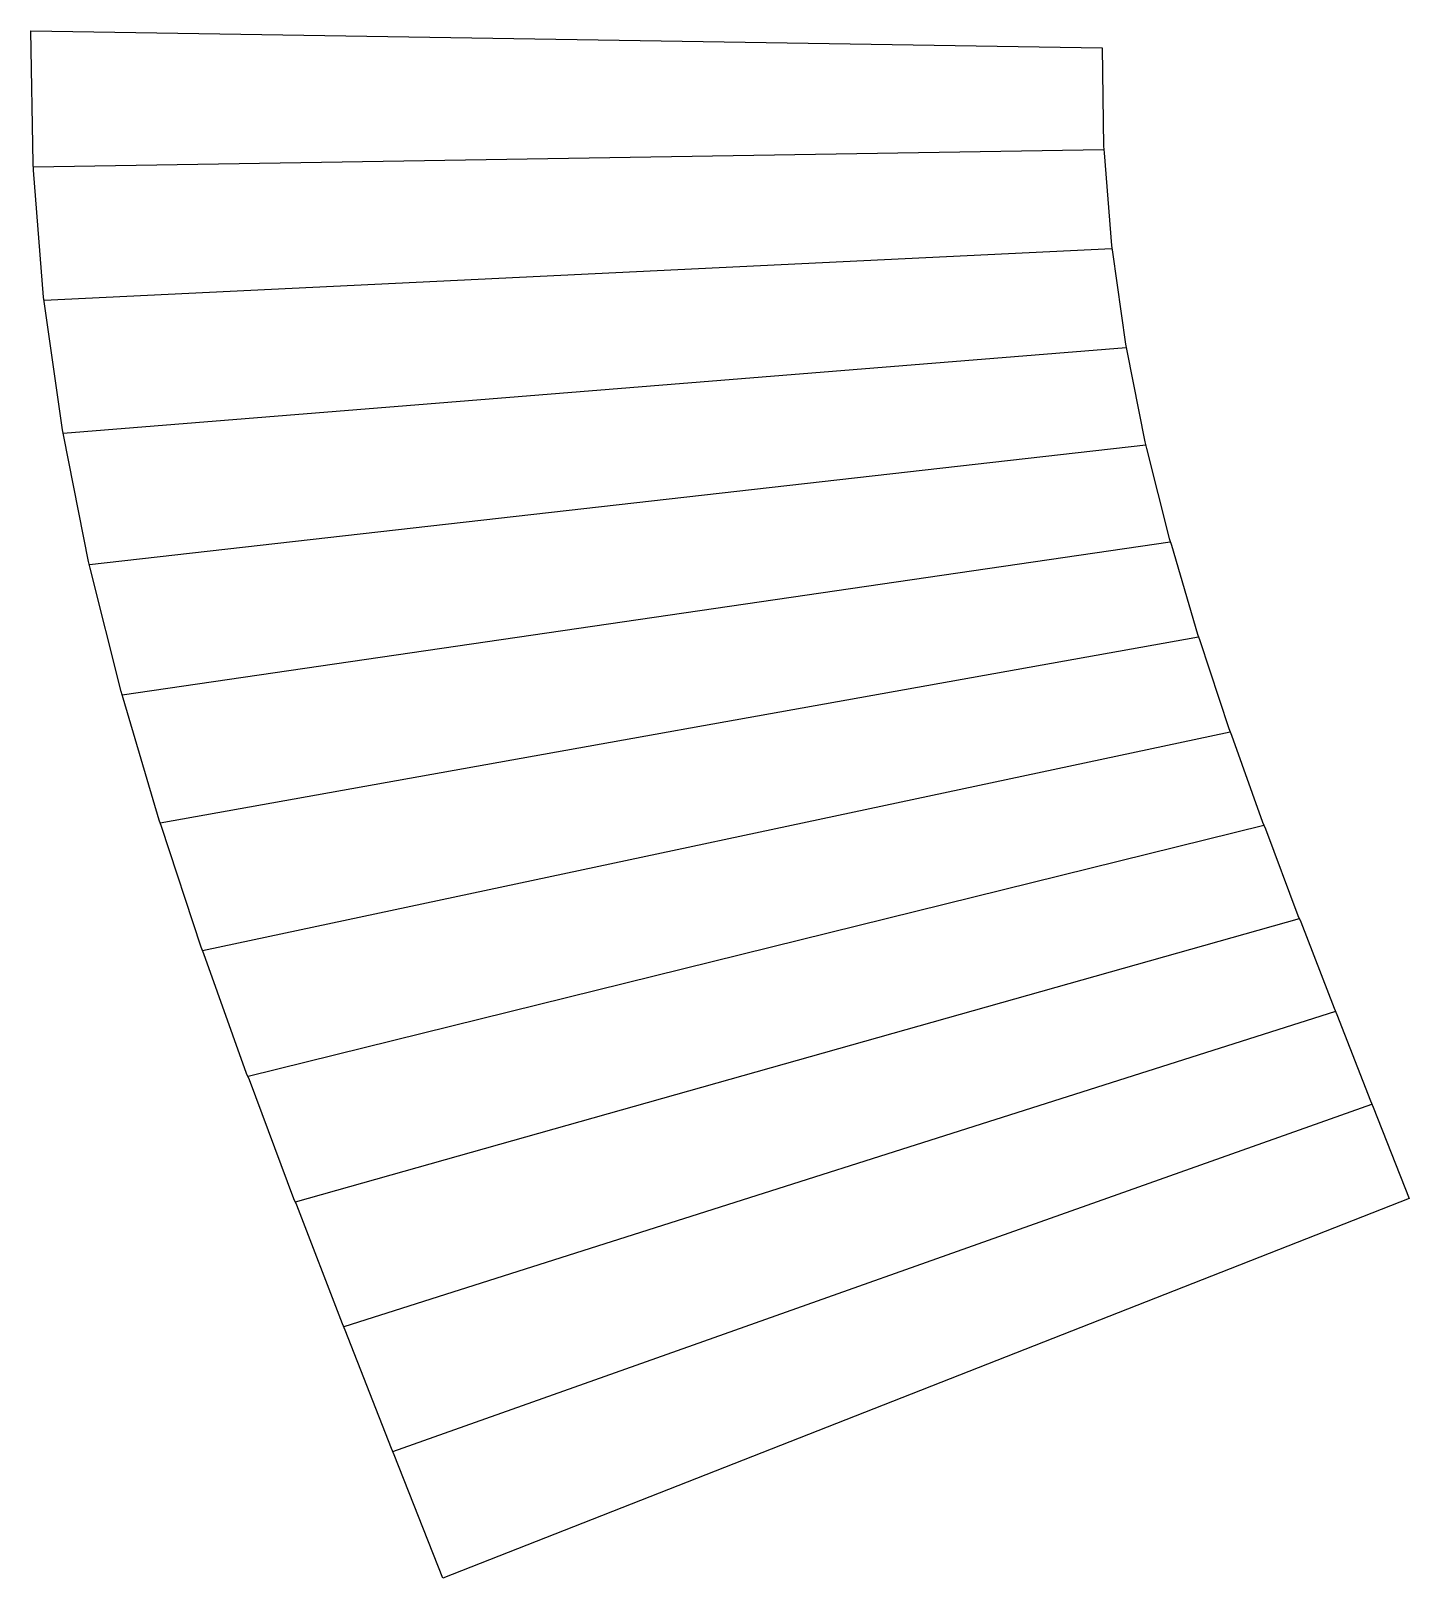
# Model space of a CAD drawing. Extents: x -12 to 120, y -143 to 6.
import ezdxf

# ---------------------------------------------------------------- set-up
doc = ezdxf.new("R2010")
doc.units = 0

msp = doc.modelspace()

# ---------------------------------------------------------------- linework, layer by layer
at = {"layer": '1'}
msp.add_lwpolyline([(120.32, -106.01), (27.25, -142.57), (22.58, -130.7), (22.33, -130.09), (17.87, -118.69), (17.61, -118.07), (13.2, -106.66), (12.93, -106.04), (8.63, -94.59), (8.36, -93.97), (4.25, -82.44), (3.99, -81.82), (0.17, -70.2), (-0.07, -69.57), (-3.51, -57.82), (-3.73, -57.19), (-6.69, -45.3), (-6.87, -44.66), (-9.24, -32.64), (-9.38, -32), (-11.09, -19.86), (-11.18, -19.21), (-12.16, -6.98), (-12.2, -6.34), (-12.41, 6.43), (90.76, 4.79), (90.91, -4.66), (90.95, -5.3), (91.66, -14.23), (91.76, -14.87), (93, -23.73), (93.14, -24.38), (94.87, -33.15), (95.05, -33.79), (97.21, -42.45), (97.43, -43.09), (99.94, -51.65), (100.18, -52.28), (102.97, -60.75), (103.23, -61.38), (106.22, -69.78), (106.49, -70.4), (109.62, -78.75), (109.89, -79.37), (113.1, -87.69), (113.37, -88.3), (116.62, -96.61), (116.87, -97.23)], close=True, dxfattribs=at)
at = {"layer": '2'}
for p, q in [((-12.18, -6.66), (90.93, -4.98)), ((91.71, -14.55), (-11.14, -19.53)), ((-9.31, -32.32), (93.07, -24.06)), ((94.96, -33.47), (-6.78, -44.98)), ((-3.62, -57.5), (97.32, -42.77)), ((100.06, -51.97), (0.05, -69.88)), ((4.12, -82.13), (103.1, -61.07)), ((106.35, -70.09), (8.5, -94.28)), ((13.06, -106.35), (109.76, -79.06)), ((113.24, -88), (17.74, -118.38)), ((22.46, -130.39), (116.75, -96.92))]:
    msp.add_line(p, q, dxfattribs=at)

doc.saveas('drawing.dxf')
